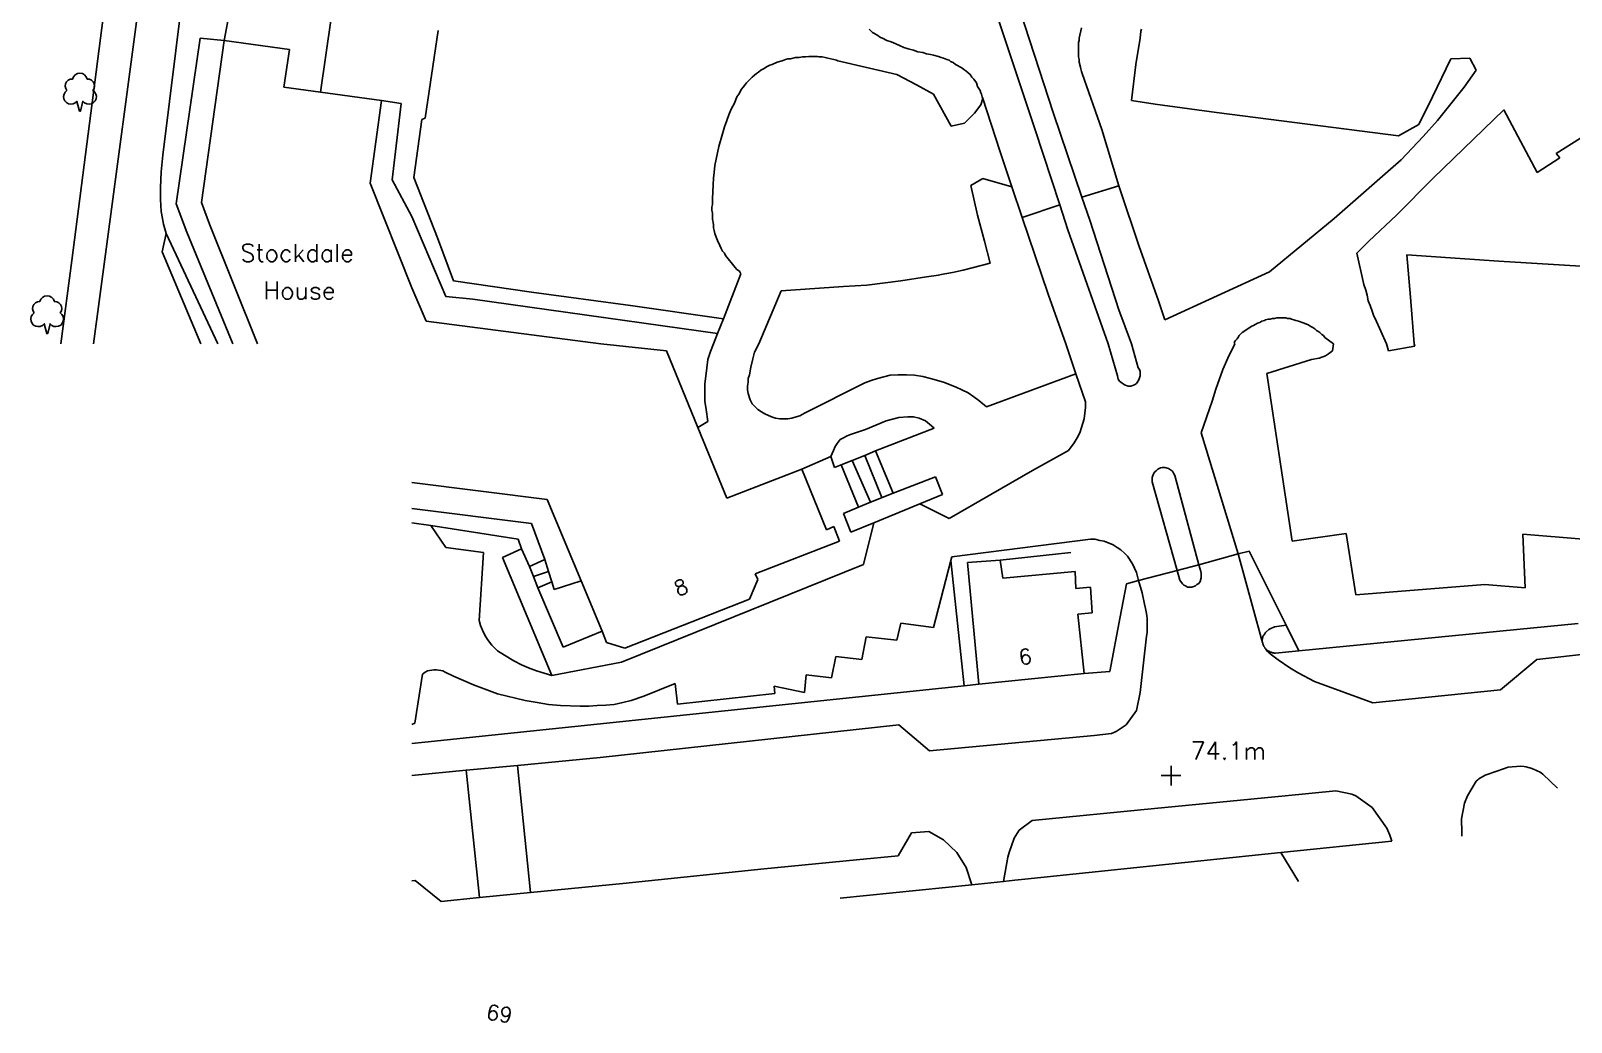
# Model space of a CAD drawing. Extents: x 427500 to 429848, y 434500 to 436505.
# Drawn here: x 428469.8 to 428592, y 435446.2 to 435524.8 of the extents above; entities that cross this region are included whole.
import ezdxf

# ---------------------------------------------------------------- set-up
doc = ezdxf.new("R2010")
doc.units = 0
doc.layers.add('LPTIP_Ex_Base', color=8, linetype='Continuous')
doc.styles.add('MtXpl_Romans', font='romans__.ttf')

msp = doc.modelspace()

# ---------------------------------------------------------------- linework, layer by layer
at = {"layer": 'LPTIP_Ex_Base', "color": 251, "true_color": 0x636466}
for p, q in [((428473.01, 435506.62), (428478.48, 435548.81)), ((428475.7, 435507.1), (428480.7, 435544.65)), ((428481.84, 435527.78), (428480.25, 435514.95)), ((428550.9, 435518.35), (428547.9, 435527.55)), ((428485.55, 435526.43), (428485.1, 435524.05)), ((428493.6, 435525.83), (428492.76, 435519.96)), ((428502.1, 435524.85), (428501.05, 435517.9)), ((428536.3, 435524.95), (428536.55, 435524.7)), ((428536.55, 435524.7), (428536.9, 435524.5)), ((428546.6, 435525.55), (428549.45, 435517.05)), ((428553.15, 435525.05), (428552.95, 435524.25)), ((428557.8, 435524.25), (428557.85, 435524.8)), ((428557.85, 435524.8), (428557.9, 435524.95)), ((428483.2, 435524.25), (428481.3, 435511.1)), ((428485.1, 435524.05), (428483.2, 435524.25)), ((428483.3, 435511.2), (428485.1, 435524.05)), ((428485.1, 435524.05), (428490.3, 435523.35)), ((428536.9, 435524.5), (428537.2, 435524.3)), ((428537.2, 435524.3), (428537.35, 435524.25)), ((428537.35, 435524.25), (428537.7, 435524.05)), ((428537.7, 435524.05), (428538.05, 435523.95)), ((428538.05, 435523.95), (428538.4, 435523.8)), ((428538.4, 435523.8), (428538.7, 435523.65)), ((428538.7, 435523.65), (428539.05, 435523.5)), ((428539.05, 435523.5), (428539.4, 435523.4)), ((428552.95, 435524.05), (428552.9, 435523.9)), ((428552.9, 435523.9), (428552.9, 435522.75)), ((428552.95, 435524.25), (428552.95, 435524.05)), ((428557.45, 435522.15), (428557.8, 435524.25)), ((428490.3, 435523.35), (428489.85, 435520.35)), ((428528.6, 435522.15), (428529, 435522.35)), ((428529, 435522.35), (428529.4, 435522.45)), ((428529.4, 435522.45), (428529.65, 435522.55)), ((428529.65, 435522.55), (428529.85, 435522.6)), ((428529.85, 435522.6), (428530.05, 435522.6)), ((428530.05, 435522.6), (428530.45, 435522.7)), ((428530.45, 435522.7), (428530.75, 435522.7)), ((428530.75, 435522.7), (428531, 435522.75)), ((428531, 435522.75), (428531.25, 435522.75)), ((428531.25, 435522.75), (428531.5, 435522.8)), ((428531.5, 435522.8), (428532.2, 435522.8)), ((428532.2, 435522.8), (428532.3, 435522.75)), ((428532.3, 435522.75), (428532.55, 435522.75)), ((428532.55, 435522.75), (428532.8, 435522.7)), ((428532.8, 435522.7), (428533, 435522.65)), ((428533, 435522.65), (428533.5, 435522.55)), ((428533.5, 435522.55), (428533.7, 435522.5)), ((428533.7, 435522.5), (428533.8, 435522.45)), ((428533.8, 435522.45), (428538.5, 435521.35)), ((428539.4, 435523.4), (428539.8, 435523.3)), ((428539.8, 435523.3), (428540.15, 435523.15)), ((428540.15, 435523.15), (428540.55, 435523.1)), ((428540.55, 435523.1), (428540.85, 435523)), ((428540.85, 435523), (428541.15, 435522.95)), ((428541.15, 435522.95), (428541.4, 435522.9)), ((428541.4, 435522.9), (428541.8, 435522.8)), ((428541.8, 435522.8), (428542, 435522.7)), ((428542, 435522.7), (428542.2, 435522.65)), ((428542.2, 435522.65), (428542.45, 435522.55)), ((428542.45, 435522.55), (428542.65, 435522.5)), ((428542.65, 435522.5), (428542.75, 435522.4)), ((428542.75, 435522.4), (428542.95, 435522.3)), ((428542.95, 435522.3), (428543.15, 435522.15)), ((428552.9, 435522.75), (428552.95, 435522.55)), ((428552.95, 435522.55), (428552.95, 435522.35)), ((428552.95, 435522.35), (428553.05, 435521.95)), ((428582.45, 435522.6), (428581, 435519.6)), ((428583.95, 435522.65), (428582.45, 435522.6)), ((428584.45, 435521.7), (428583.95, 435522.65)), ((428526.55, 435520.7), (428527, 435521.15)), ((428527, 435521.15), (428527.2, 435521.3)), ((428527.2, 435521.3), (428527.35, 435521.45)), ((428527.35, 435521.45), (428527.5, 435521.55)), ((428527.5, 435521.55), (428527.7, 435521.7)), ((428527.7, 435521.7), (428527.9, 435521.8)), ((428527.9, 435521.8), (428528.2, 435522)), ((428528.2, 435522), (428528.4, 435522.1)), ((428528.4, 435522.1), (428528.6, 435522.15)), ((428538.5, 435521.35), (428540.05, 435520.55)), ((428543.15, 435522.15), (428543.65, 435521.9)), ((428543.65, 435521.9), (428543.8, 435521.75)), ((428543.8, 435521.75), (428543.95, 435521.65)), ((428543.95, 435521.65), (428544.15, 435521.5)), ((428544.15, 435521.5), (428544.3, 435521.35)), ((428544.3, 435521.35), (428544.45, 435521.15)), ((428544.45, 435521.15), (428544.6, 435521)), ((428544.6, 435521), (428544.8, 435520.7)), ((428553.05, 435521.95), (428553.1, 435521.8)), ((428553.1, 435521.8), (428553.15, 435521.6)), ((428553.15, 435521.6), (428553.2, 435521.45)), ((428553.2, 435521.45), (428554.75, 435517)), ((428557.1, 435519.3), (428557.45, 435522.15)), ((428583.5, 435520.35), (428584.45, 435521.7)), ((428489.85, 435520.35), (428492.76, 435519.96)), ((428492.76, 435519.96), (428497.6, 435519.3)), ((428525.8, 435519.6), (428525.95, 435519.8)), ((428525.95, 435519.8), (428526.15, 435520.2)), ((428526.15, 435520.2), (428526.3, 435520.35)), ((428526.3, 435520.35), (428526.4, 435520.5)), ((428526.4, 435520.5), (428526.55, 435520.7)), ((428540.05, 435520.55), (428541.4, 435519.8)), ((428541.4, 435519.8), (428542.8, 435517.25)), ((428544.8, 435520.7), (428544.9, 435520.4)), ((428544.9, 435520.4), (428545.1, 435520.1)), ((428545.1, 435520.1), (428545.15, 435519.9)), ((428545.15, 435519.9), (428545.2, 435519.8)), ((428545.2, 435519.8), (428545.25, 435519.6)), ((428581.4, 435517.7), (428583.5, 435520.35)), ((428497.6, 435519.3), (428496.7, 435512.75)), ((428499.15, 435519.05), (428497.6, 435519.3)), ((428498.45, 435513), (428499.15, 435519.05)), ((428525.15, 435518.15), (428525.35, 435518.6)), ((428525.35, 435518.6), (428525.6, 435519.1)), ((428525.6, 435519.1), (428525.8, 435519.6)), ((428544.65, 435518.3), (428545.15, 435518.95)), ((428545.15, 435518.95), (428545.3, 435519.45)), ((428545.25, 435519.6), (428545.3, 435519.45)), ((428545.3, 435519.45), (428546.65, 435515.3)), ((428559, 435519), (428557.1, 435519.3)), ((428563.85, 435518.35), (428559, 435519)), ((428581, 435519.6), (428579.9, 435517.4)), ((428586.65, 435518.55), (428581.05, 435513.15)), ((428589.3, 435513.6), (428586.65, 435518.55)), ((428500.8, 435517.8), (428500.15, 435513.2)), ((428501.05, 435517.9), (428500.8, 435517.8)), ((428524.8, 435517.2), (428525, 435517.7)), ((428525, 435517.7), (428525.15, 435518.15)), ((428542.8, 435517.25), (428543.85, 435517.5)), ((428543.85, 435517.5), (428544.65, 435518.3)), ((428553.18, 435511.62), (428550.9, 435518.35)), ((428578.3, 435516.5), (428563.85, 435518.35)), ((428579.9, 435517.4), (428578.3, 435516.5)), ((428580.25, 435516.45), (428581.4, 435517.7)), ((428524.35, 435515.65), (428524.65, 435516.65)), ((428524.65, 435516.65), (428524.8, 435517.2)), ((428549.45, 435517.05), (428551.41, 435511.01)), ((428554.75, 435517), (428556.1, 435512.53)), ((428578.5, 435514.6), (428580.25, 435516.45)), ((428592.75, 435516.3), (428590.8, 435515.1)), ((428480.25, 435514.95), (428480.1, 435513.65)), ((428524.05, 435514.15), (428524.35, 435515.65)), ((428546.65, 435515.3), (428547.62, 435512.44)), ((428590.8, 435515.1), (428591.1, 435514.75)), ((428480.1, 435513.65), (428480.05, 435512.4)), ((428524, 435513.6), (428524.05, 435514.15)), ((428573.2, 435509.95), (428578.5, 435514.6)), ((428591.1, 435514.75), (428589.3, 435513.6)), ((428496.7, 435512.75), (428500, 435504.45)), ((428500, 435510.1), (428498.45, 435513)), ((428500.15, 435513.2), (428502.05, 435508.4)), ((428523.85, 435511.5), (428523.9, 435512.6)), ((428523.9, 435512.6), (428523.95, 435513.15)), ((428523.95, 435513.15), (428524, 435513.6)), ((428544.35, 435512.55), (428545.3, 435513.1)), ((428544.9, 435510.2), (428544.35, 435512.55)), ((428545.3, 435513.1), (428547.62, 435512.44)), ((428547.62, 435512.44), (428548.44, 435510.01)), ((428556.1, 435512.53), (428553.18, 435511.62)), ((428556.1, 435512.53), (428556.2, 435512.2)), ((428581.05, 435513.15), (428578.15, 435510.2)), ((428480.05, 435512.4), (428480.05, 435511.45)), ((428480.05, 435511.45), (428480.1, 435510.5)), ((428483.95, 435509.5), (428483.3, 435511.2)), ((428523.85, 435511.05), (428523.85, 435511.5)), ((428553.8, 435509.8), (428553.18, 435511.62)), ((428556.2, 435512.2), (428557.7, 435507.8)), ((428480.1, 435510.5), (428480.15, 435510.35)), ((428480.15, 435510.35), (428480.3, 435509.5)), ((428481.3, 435511.1), (428482.15, 435508.85)), ((428502.7, 435503.75), (428500, 435510.1)), ((428523.8, 435510.85), (428523.85, 435511.05)), ((428523.8, 435510.6), (428523.8, 435510.85)), ((428523.85, 435510.35), (428523.8, 435510.6)), ((428523.85, 435509.85), (428523.85, 435510.35)), ((428545.45, 435508.15), (428544.9, 435510.2)), ((428551.41, 435511.01), (428548.44, 435510.01)), ((428548.44, 435510.01), (428550.5, 435503.95)), ((428551.41, 435511.01), (428552.05, 435509.05)), ((428578.15, 435510.2), (428575.95, 435508.15)), ((428480.5, 435508.75), (428480.2, 435507.3)), ((428480.3, 435509.5), (428480.5, 435508.75)), ((428480.5, 435508.75), (428484.6, 435500)), ((428482.15, 435508.85), (428485.8, 435500)), ((428487.75, 435500), (428483.95, 435509.5)), ((428523.9, 435509.65), (428523.85, 435509.85)), ((428523.95, 435509.4), (428523.9, 435509.65)), ((428523.95, 435509.2), (428523.95, 435509.4)), ((428524, 435509), (428523.95, 435509.2)), ((428524.05, 435508.75), (428524, 435509)), ((428524.15, 435508.45), (428524.05, 435508.75)), ((428552.05, 435509.05), (428555.25, 435500)), ((428556.1, 435502.7), (428553.8, 435509.8)), ((428568.05, 435505.7), (428573.2, 435509.95)), ((428502.05, 435508.4), (428503.3, 435505)), ((428524.25, 435508.2), (428524.15, 435508.45)), ((428524.45, 435507.8), (428524.25, 435508.2)), ((428524.55, 435507.55), (428524.45, 435507.8)), ((428524.65, 435507.35), (428524.55, 435507.55)), ((428545.9, 435506.4), (428545.45, 435508.15)), ((428557.7, 435507.8), (428559.25, 435503.4)), ((428575.95, 435508.15), (428575, 435507.2)), ((428472.15, 435500), (428473.01, 435506.62)), ((428474.75, 435500), (428475.7, 435507.1)), ((428480.2, 435507.3), (428483.25, 435500)), ((428524.8, 435507.2), (428524.65, 435507.35)), ((428524.9, 435507), (428524.8, 435507.2)), ((428525.2, 435506.6), (428524.9, 435507)), ((428525.35, 435506.45), (428525.2, 435506.6)), ((428525.65, 435506.05), (428525.35, 435506.45)), ((428543.75, 435505.85), (428545.9, 435506.4)), ((428575, 435507.2), (428575.55, 435504.7)), ((428579.25, 435503.7), (428578.95, 435507.05)), ((428578.95, 435507.05), (428586.25, 435506.55)), ((428586.25, 435506.55), (428593.65, 435506.1)), ((428524.72, 435501.97), (428526.1, 435505.55)), ((428525.8, 435505.9), (428525.65, 435506.05)), ((428526, 435505.75), (428525.8, 435505.9)), ((428526.1, 435505.55), (428526, 435505.75)), ((428538.8, 435505), (428540.85, 435505.3)), ((428540.85, 435505.3), (428541.8, 435505.45)), ((428541.8, 435505.45), (428542, 435505.5)), ((428542, 435505.5), (428542.9, 435505.65)), ((428542.9, 435505.65), (428543.75, 435505.85)), ((428559.76, 435501.9), (428568.05, 435505.7)), ((428500, 435504.45), (428501.15, 435501.8)), ((428503.3, 435505), (428509.5, 435504.1)), ((428509.5, 435504.1), (428517.35, 435503.05)), ((428527.55, 435500), (428529.3, 435504.2)), ((428529.3, 435504.2), (428534.25, 435504.55)), ((428534.25, 435504.55), (428536.1, 435504.65)), ((428536.1, 435504.65), (428538.8, 435505)), ((428550.5, 435503.95), (428551.9, 435500)), ((428575.55, 435504.7), (428575.7, 435504.25)), ((428575.7, 435504.25), (428575.8, 435503.85)), ((428504.85, 435503.55), (428502.7, 435503.75)), ((428524.27, 435500.82), (428504.85, 435503.55)), ((428517.35, 435503.05), (428524.72, 435501.97)), ((428557.1, 435500), (428556.1, 435502.7)), ((428559.25, 435503.4), (428559.76, 435501.9)), ((428575.8, 435503.85), (428575.9, 435503.4)), ((428575.9, 435503.4), (428576.05, 435503.05)), ((428576.05, 435503.05), (428576.2, 435502.6)), ((428579.55, 435500), (428579.25, 435503.7)), ((428501.15, 435501.8), (428515, 435500)), ((428524.27, 435500.82), (428524.72, 435501.97)), ((428566.8, 435501.45), (428566.65, 435501.4)), ((428567.1, 435501.65), (428566.8, 435501.45)), ((428567.3, 435501.7), (428567.1, 435501.65)), ((428567.45, 435501.8), (428567.3, 435501.7)), ((428567.65, 435501.85), (428567.45, 435501.8)), ((428567.75, 435501.9), (428567.65, 435501.85)), ((428567.95, 435501.95), (428567.75, 435501.9)), ((428568.1, 435501.95), (428567.95, 435501.95)), ((428568.3, 435502), (428568.1, 435501.95)), ((428568.45, 435502), (428568.3, 435502)), ((428568.65, 435502.05), (428568.45, 435502)), ((428569.35, 435502.05), (428568.65, 435502.05)), ((428569.5, 435502), (428569.35, 435502.05)), ((428569.7, 435502), (428569.5, 435502)), ((428569.8, 435501.95), (428569.7, 435502)), ((428570, 435501.9), (428569.8, 435501.95)), ((428570.15, 435501.85), (428570, 435501.9)), ((428570.35, 435501.8), (428570.15, 435501.85)), ((428570.8, 435501.65), (428570.35, 435501.8)), ((428571, 435501.55), (428570.8, 435501.65)), ((428571.15, 435501.5), (428571, 435501.55)), ((428571.3, 435501.4), (428571.15, 435501.5)), ((428576.2, 435502.6), (428576.35, 435502.2)), ((428576.35, 435502.2), (428576.45, 435502)), ((428576.45, 435502), (428577.35, 435500)), ((428523.95, 435500), (428524.27, 435500.82)), ((428565.35, 435500.25), (428565.25, 435500.1)), ((428565.5, 435500.4), (428565.35, 435500.25)), ((428565.6, 435500.55), (428565.5, 435500.4)), ((428565.65, 435500.65), (428565.6, 435500.55)), ((428565.9, 435500.9), (428565.65, 435500.65)), ((428566.65, 435501.4), (428565.9, 435500.9)), ((428571.5, 435501.3), (428571.3, 435501.4)), ((428571.65, 435501.2), (428571.5, 435501.3)), ((428571.8, 435501.05), (428571.65, 435501.2)), ((428571.9, 435501), (428571.8, 435501.05)), ((428572.05, 435500.9), (428571.9, 435501)), ((428572.2, 435500.75), (428572.05, 435500.9)), ((428572.35, 435500.65), (428572.2, 435500.75)), ((428572.45, 435500.5), (428572.35, 435500.65)), ((428573.15, 435500), (428572.45, 435500.5)), ((428515, 435500), (428520.2, 435499.45)), ((428520.2, 435499.45), (428522.7, 435493.35)), ((428523.5, 435498.75), (428523.7, 435499.4)), ((428523.7, 435499.4), (428523.95, 435500)), ((428527.05, 435498.8), (428527.2, 435499.35)), ((428527.2, 435499.35), (428527.55, 435500)), ((428551.9, 435500), (428552.7, 435497.62)), ((428555.25, 435500), (428556, 435497.45)), ((428557.65, 435498.1), (428557.1, 435500)), ((428565.3, 435500), (428564.75, 435498.85)), ((428565.25, 435500.1), (428565.3, 435500)), ((428572, 435498.85), (428572.5, 435499.05)), ((428572.5, 435499.05), (428572.75, 435499.2)), ((428572.75, 435499.2), (428573.05, 435499.45)), ((428573.05, 435499.45), (428573.15, 435500)), ((428577.35, 435500), (428577.5, 435499.45)), ((428577.5, 435499.45), (428579.6, 435499.8)), ((428579.6, 435499.8), (428579.55, 435500)), ((428523.25, 435496.8), (428523.4, 435498.1)), ((428523.4, 435498.1), (428523.5, 435498.75)), ((428526.8, 435497.55), (428526.9, 435498.15)), ((428526.9, 435498.15), (428527.05, 435498.8)), ((428557.75, 435497.95), (428557.65, 435498.1)), ((428557.8, 435497.8), (428557.75, 435497.95)), ((428557.8, 435497.45), (428557.8, 435497.8)), ((428564.35, 435497.95), (428563.8, 435496.4)), ((428564.75, 435498.85), (428564.35, 435497.95)), ((428567.85, 435497.65), (428571.4, 435498.75)), ((428571.4, 435498.75), (428572, 435498.85)), ((428523.25, 435495.45), (428523.25, 435496.8)), ((428526.65, 435496.65), (428526.7, 435496.95)), ((428526.65, 435496.35), (428526.65, 435496.65)), ((428526.7, 435497.25), (428526.8, 435497.55)), ((428526.7, 435496.95), (428526.7, 435497.25)), ((428535.95, 435496.9), (428531.15, 435494.5)), ((428536.45, 435497.1), (428535.95, 435496.9)), ((428536.95, 435497.25), (428536.45, 435497.1)), ((428537.95, 435497.5), (428536.95, 435497.25)), ((428538.6, 435497.55), (428537.95, 435497.5)), ((428539.25, 435497.55), (428538.6, 435497.55)), ((428539.9, 435497.5), (428539.25, 435497.55)), ((428540.55, 435497.4), (428539.9, 435497.5)), ((428541.15, 435497.25), (428540.55, 435497.4)), ((428542.2, 435496.95), (428541.15, 435497.25)), ((428543.2, 435496.55), (428542.2, 435496.95)), ((428543.65, 435496.35), (428543.2, 435496.55)), ((428552.7, 435497.62), (428545.6, 435495)), ((428552.7, 435497.62), (428553.45, 435495.4)), ((428556, 435497.45), (428556.05, 435497.2)), ((428556.05, 435497.2), (428556.15, 435497.05)), ((428556.15, 435497.05), (428556.25, 435496.95)), ((428556.25, 435496.95), (428556.55, 435496.75)), ((428556.55, 435496.75), (428556.85, 435496.65)), ((428556.85, 435496.65), (428557.05, 435496.65)), ((428557.05, 435496.65), (428557.35, 435496.75)), ((428557.35, 435496.75), (428557.5, 435496.85)), ((428557.5, 435496.85), (428557.7, 435497.15)), ((428557.7, 435497.15), (428557.8, 435497.45)), ((428569.85, 435484.35), (428567.85, 435497.65)), ((428523.35, 435494.8), (428523.25, 435495.45)), ((428526.7, 435496.05), (428526.65, 435496.35)), ((428526.85, 435495.55), (428526.7, 435496.05)), ((428527, 435495.25), (428526.85, 435495.55)), ((428544.15, 435496.1), (428543.65, 435496.35)), ((428544.6, 435495.8), (428544.15, 435496.1)), ((428545, 435495.5), (428544.6, 435495.8)), ((428545.6, 435495), (428545, 435495.5)), ((428553.45, 435495.4), (428553.45, 435494.95)), ((428563.5, 435495.45), (428562.65, 435492.95)), ((428563.8, 435496.4), (428563.5, 435495.45)), ((428523.5, 435493.85), (428523.35, 435494.8)), ((428527.45, 435494.8), (428527, 435495.25)), ((428527.75, 435494.6), (428527.45, 435494.8)), ((428528, 435494.45), (428527.75, 435494.6)), ((428528.55, 435494.2), (428528, 435494.45)), ((428528.85, 435494.1), (428528.55, 435494.2)), ((428529.2, 435494.05), (428528.85, 435494.1)), ((428530.15, 435494.1), (428529.85, 435494.05)), ((428530.5, 435494.2), (428530.15, 435494.1)), ((428530.8, 435494.3), (428530.5, 435494.2)), ((428531.15, 435494.5), (428530.8, 435494.3)), ((428538.65, 435494.15), (428537.65, 435493.9)), ((428539.35, 435494.2), (428538.65, 435494.15)), ((428539.8, 435494.2), (428539.35, 435494.2)), ((428540.25, 435494.1), (428539.8, 435494.2)), ((428540.75, 435493.9), (428540.25, 435494.1)), ((428553.45, 435494.95), (428553.35, 435494.05)), ((428522.7, 435493.35), (428523.5, 435493.85)), ((428522.7, 435493.35), (428525, 435487.75)), ((428529.85, 435494.05), (428529.2, 435494.05)), ((428536, 435493.2), (428534.8, 435492.8)), ((428537.65, 435493.9), (428536, 435493.2)), ((428536.8, 435491.5), (428541.45, 435493.3)), ((428541.25, 435493.5), (428540.75, 435493.9)), ((428541.45, 435493.3), (428541.25, 435493.5)), ((428553, 435492.95), (428552.8, 435492.55)), ((428553.15, 435493.35), (428553, 435492.95)), ((428553.35, 435494.05), (428553.15, 435493.35)), ((428562.65, 435492.95), (428565.57, 435483.33)), ((428533.6, 435491.85), (428533.45, 435491.55)), ((428533.75, 435492.1), (428533.6, 435491.85)), ((428534, 435492.4), (428533.75, 435492.1)), ((428534.25, 435492.55), (428534, 435492.4)), ((428534.55, 435492.7), (428534.25, 435492.55)), ((428534.8, 435492.8), (428534.55, 435492.7)), ((428552.55, 435492.15), (428552.1, 435491.55)), ((428552.8, 435492.55), (428552.55, 435492.15)), ((428530.95, 435490.05), (428533.25, 435491.05)), ((428533.45, 435491.55), (428533.25, 435491.05)), ((428533.25, 435491.05), (428533.55, 435490.2)), ((428533.55, 435490.2), (428534.08, 435490.41)), ((428534.08, 435490.41), (428534.95, 435490.75)), ((428534.08, 435490.41), (428535.45, 435487.05)), ((428534.95, 435490.75), (428535.95, 435491.15)), ((428534.95, 435490.75), (428536.4, 435487.45)), ((428535.95, 435491.15), (428536.8, 435491.5)), ((428535.95, 435491.15), (428537.3, 435487.8)), ((428536.8, 435491.5), (428538.2, 435488.15)), ((428552.1, 435491.55), (428549.25, 435489.95)), ((428525, 435487.75), (428530.95, 435490.05)), ((428530.95, 435490.05), (428532.9, 435485.25)), ((428538.2, 435488.15), (428541.55, 435489.45)), ((428541.55, 435489.45), (428542.1, 435488.05)), ((428549.25, 435489.95), (428542.65, 435486.15)), ((428558.75, 435489.4), (428558.85, 435489.7)), ((428558.75, 435489.05), (428558.75, 435489.4)), ((428558.85, 435489.7), (428558.95, 435489.85)), ((428558.95, 435489.85), (428559.1, 435489.95)), ((428559.1, 435489.95), (428559.2, 435490.05)), ((428559.2, 435490.05), (428559.4, 435490.15)), ((428559.4, 435490.15), (428559.55, 435490.2)), ((428559.55, 435490.2), (428559.75, 435490.2)), ((428559.75, 435490.2), (428560.05, 435490.1)), ((428560.05, 435490.1), (428560.35, 435489.9)), ((428560.35, 435489.9), (428560.45, 435489.75)), ((428560.45, 435489.75), (428560.55, 435489.55)), ((428560.55, 435489.55), (428562.46, 435482.48)), ((428510.75, 435487.65), (428500, 435489)), ((428536.4, 435487.45), (428538.2, 435488.15)), ((428542.1, 435488.05), (428540.3, 435487.3)), ((428560.73, 435482.03), (428558.75, 435489.05)), ((428500, 435486.95), (428509.5, 435485.75)), ((428513.45, 435481.2), (428510.75, 435487.65)), ((428534.25, 435486.55), (428535.45, 435487.05)), ((428535.45, 435487.05), (428536.4, 435487.45)), ((428540.3, 435487.3), (428536.65, 435485.8)), ((428542.65, 435486.15), (428540.3, 435487.3)), ((428501.5, 435485.6), (428500, 435485.8)), ((428508.45, 435484.5), (428501.5, 435485.6)), ((428501.5, 435485.6), (428502.7, 435483.85)), ((428509.5, 435485.75), (428510.55, 435482.9)), ((428534.85, 435485.05), (428534.25, 435486.55)), ((428536.65, 435485.8), (428534.85, 435485.05)), ((428536.65, 435485.8), (428535.85, 435482.5)), ((428508.7, 435483.75), (428508.45, 435484.5)), ((428533.95, 435484.35), (428527.25, 435481.75)), ((428532.9, 435485.25), (428533.5, 435485.5)), ((428533.5, 435485.5), (428533.95, 435484.35)), ((428553.85, 435484.5), (428542.85, 435483.1)), ((428554.2, 435484.5), (428553.85, 435484.5)), ((428554.6, 435484.4), (428554.2, 435484.5)), ((428554.95, 435484.35), (428554.6, 435484.4)), ((428555.65, 435484.05), (428554.95, 435484.35)), ((428574.15, 435484.95), (428569.85, 435484.35)), ((428574.9, 435480.1), (428574.15, 435484.95)), ((428592.95, 435484.5), (428588.15, 435484.9)), ((428588.15, 435484.9), (428588.35, 435480.65)), ((428502.7, 435483.85), (428505.7, 435483.45)), ((428505.7, 435483.45), (428505.35, 435478.05)), ((428507.2, 435483.05), (428508.7, 435483.75)), ((428508.7, 435483.75), (428509.35, 435482.35)), ((428542.85, 435483.1), (428542.78, 435482.81)), ((428546.7, 435482.85), (428552.3, 435483.45)), ((428555.96, 435483.84), (428555.65, 435484.05)), ((428556.25, 435483.65), (428555.96, 435483.84)), ((428556.55, 435483.4), (428556.25, 435483.65)), ((428556.8, 435483.15), (428556.55, 435483.4)), ((428557.2, 435482.55), (428556.8, 435483.15)), ((428565.57, 435483.33), (428562.46, 435482.48)), ((428566.45, 435483.55), (428565.57, 435483.33)), ((428565.57, 435483.33), (428567.39, 435476.67)), ((428569.39, 435477.68), (428566.45, 435483.55)), ((428511.1, 435473.7), (428507.2, 435483.05)), ((428510.55, 435482.9), (428509.35, 435482.35)), ((428509.35, 435482.35), (428509.65, 435481.55)), ((428509.65, 435481.55), (428510.85, 435481.95)), ((428510.55, 435482.9), (428510.85, 435481.95)), ((428510.85, 435481.95), (428511.11, 435481.11)), ((428535.85, 435482.5), (428516.65, 435474.75)), ((428542.78, 435482.8), (428541.4, 435477.5)), ((428542.78, 435482.81), (428542.78, 435482.8)), ((428542.78, 435482.8), (428543.82, 435472.88)), ((428546.7, 435482.85), (428544.1, 435482.65)), ((428544.1, 435482.65), (428545, 435473)), ((428546.9, 435481.4), (428546.7, 435482.85)), ((428552.65, 435481.95), (428546.9, 435481.4)), ((428552.7, 435480.6), (428552.65, 435481.95)), ((428557.5, 435481.85), (428557.2, 435482.55)), ((428557.67, 435481.22), (428557.5, 435481.85)), ((428560.73, 435482.03), (428557.67, 435481.22)), ((428562.46, 435482.48), (428560.73, 435482.03)), ((428560.95, 435481.25), (428560.73, 435482.03)), ((428562.46, 435482.48), (428562.6, 435481.95)), ((428562.6, 435481.95), (428562.65, 435481.8)), ((428509.65, 435481.55), (428510, 435480.65)), ((428511.11, 435481.11), (428510, 435480.65)), ((428510, 435480.65), (428512, 435475.95)), ((428511.11, 435481.11), (428511.3, 435480.5)), ((428511.3, 435480.5), (428513.45, 435481.2)), ((428515.1, 435477.2), (428513.45, 435481.2)), ((428527.45, 435481.3), (428526.8, 435479.75)), ((428527.25, 435481.75), (428527.45, 435481.3)), ((428553.85, 435480.7), (428552.7, 435480.6)), ((428554, 435478.65), (428553.85, 435480.7)), ((428556.7, 435480.95), (428556.21, 435478.34)), ((428557.67, 435481.22), (428556.7, 435480.95)), ((428557.95, 435480.25), (428557.67, 435481.22)), ((428561.15, 435480.95), (428560.95, 435481.25)), ((428561.25, 435480.85), (428561.15, 435480.95)), ((428561.4, 435480.8), (428561.25, 435480.85)), ((428561.55, 435480.7), (428561.4, 435480.8)), ((428561.9, 435480.7), (428561.55, 435480.7)), ((428562.2, 435480.8), (428561.9, 435480.7)), ((428562.3, 435480.9), (428562.2, 435480.8)), ((428562.45, 435481), (428562.3, 435480.9)), ((428562.55, 435481.15), (428562.45, 435481)), ((428562.65, 435481.45), (428562.55, 435481.15)), ((428562.65, 435481.8), (428562.65, 435481.45)), ((428585.15, 435480.9), (428574.9, 435480.1)), ((428588.35, 435480.65), (428585.15, 435480.9)), ((428526.8, 435479.75), (428516.9, 435475.85)), ((428558.15, 435479.35), (428557.95, 435480.25)), ((428552.85, 435478.55), (428554, 435478.65)), ((428553.35, 435473.85), (428552.85, 435478.55)), ((428556.21, 435478.34), (428555.4, 435474)), ((428558.23, 435479.01), (428558.15, 435479.35)), ((428558.28, 435478.74), (428558.23, 435479.01)), ((428558.32, 435478.46), (428558.28, 435478.74)), ((428558.34, 435478.19), (428558.32, 435478.46)), ((428558.36, 435477.92), (428558.34, 435478.19)), ((428505.35, 435478.05), (428505.45, 435477.65)), ((428505.45, 435477.65), (428505.6, 435477.3)), ((428505.6, 435477.3), (428505.8, 435476.9)), ((428512, 435475.95), (428515.1, 435477.2)), ((428515.45, 435476.3), (428515.1, 435477.2)), ((428538.8, 435477.85), (428538.5, 435476.5)), ((428541.4, 435477.5), (428538.8, 435477.85)), ((428558.31, 435476.82), (428558.34, 435477.09)), ((428558.34, 435477.09), (428558.35, 435477.37)), ((428558.35, 435477.37), (428558.36, 435477.64)), ((428558.36, 435477.64), (428558.36, 435477.92)), ((428567.6, 435476.9), (428567.7, 435477)), ((428567.7, 435477), (428567.75, 435477.1)), ((428567.75, 435477.1), (428568, 435477.35)), ((428568, 435477.35), (428568.1, 435477.4)), ((428568.1, 435477.4), (428568.45, 435477.55)), ((428568.45, 435477.55), (428569.39, 435477.68)), ((428570.4, 435475.65), (428569.39, 435477.68)), ((428592.55, 435477.81), (428570.4, 435475.65)), ((428505.8, 435476.9), (428506, 435476.55)), ((428506, 435476.55), (428506.35, 435476.1)), ((428506.35, 435476.1), (428506.8, 435475.65)), ((428516.9, 435475.85), (428515.45, 435476.3)), ((428536.05, 435476.75), (428535.7, 435474.95)), ((428538.5, 435476.5), (428536.05, 435476.75)), ((428557.8, 435472.35), (428558.31, 435476.82)), ((428567.39, 435476.67), (428567.5, 435476.32)), ((428567.49, 435476.54), (428567.5, 435476.58)), ((428567.49, 435476.5), (428567.49, 435476.54)), ((428567.49, 435476.44), (428567.49, 435476.5)), ((428567.49, 435476.4), (428567.49, 435476.44)), ((428567.5, 435476.36), (428567.49, 435476.4)), ((428567.5, 435476.63), (428567.51, 435476.67)), ((428567.5, 435476.58), (428567.5, 435476.63)), ((428567.5, 435476.32), (428567.5, 435476.36)), ((428567.5, 435476.32), (428567.52, 435476.27)), ((428567.51, 435476.67), (428567.52, 435476.71)), ((428567.52, 435476.71), (428567.53, 435476.75)), ((428567.52, 435476.27), (428567.53, 435476.23)), ((428567.53, 435476.75), (428567.54, 435476.79)), ((428567.53, 435476.23), (428567.54, 435476.19)), ((428567.54, 435476.79), (428567.56, 435476.83)), ((428567.54, 435476.19), (428567.55, 435476.15)), ((428567.55, 435476.15), (428567.57, 435476.11)), ((428567.56, 435476.83), (428567.6, 435476.9)), ((428567.57, 435476.11), (428567.58, 435476.07)), ((428567.58, 435476.07), (428567.6, 435476.03)), ((428567.6, 435476.03), (428567.62, 435476)), ((428567.62, 435476), (428567.64, 435475.96)), ((428567.64, 435475.96), (428567.66, 435475.93)), ((428567.66, 435475.93), (428567.68, 435475.9)), ((428567.68, 435475.9), (428567.7, 435475.87)), ((428567.7, 435475.87), (428567.72, 435475.84)), ((428567.72, 435475.84), (428567.74, 435475.82)), ((428567.74, 435475.82), (428567.76, 435475.79)), ((428567.79, 435475.77), (428567.76, 435475.79)), ((428567.76, 435475.79), (428567.83, 435475.7)), ((428567.81, 435475.75), (428567.79, 435475.77)), ((428567.84, 435475.73), (428567.81, 435475.75)), ((428506.8, 435475.65), (428507.35, 435475.3)), ((428507.35, 435475.3), (428508.1, 435474.85)), ((428508.1, 435474.85), (428508.7, 435474.55)), ((428508.7, 435474.55), (428509.25, 435474.3)), ((428516.65, 435474.75), (428511.1, 435473.7)), ((428533.65, 435475.2), (428533.3, 435473.5)), ((428535.7, 435474.95), (428533.65, 435475.2)), ((428567.83, 435475.7), (428567.88, 435475.63)), ((428567.86, 435475.71), (428567.84, 435475.73)), ((428567.93, 435475.66), (428567.86, 435475.71)), ((428567.88, 435475.63), (428567.93, 435475.58)), ((428567.97, 435475.63), (428567.93, 435475.66)), ((428567.93, 435475.58), (428567.99, 435475.52)), ((428568.01, 435475.61), (428567.97, 435475.63)), ((428567.99, 435475.52), (428568.05, 435475.46)), ((428568.05, 435475.59), (428568.01, 435475.61)), ((428568.09, 435475.57), (428568.05, 435475.59)), ((428568.05, 435475.46), (428568.11, 435475.41)), ((428568.13, 435475.55), (428568.09, 435475.57)), ((428568.11, 435475.41), (428568.74, 435474.94)), ((428568.19, 435475.53), (428568.13, 435475.55)), ((428568.24, 435475.51), (428568.19, 435475.53)), ((428568.28, 435475.5), (428568.24, 435475.51)), ((428568.33, 435475.49), (428568.28, 435475.5)), ((428568.38, 435475.48), (428568.33, 435475.49)), ((428568.43, 435475.47), (428568.38, 435475.48)), ((428568.48, 435475.46), (428568.43, 435475.47)), ((428568.53, 435475.46), (428568.48, 435475.46)), ((428570.4, 435475.65), (428568.53, 435475.46)), ((428568.74, 435474.94), (428569.67, 435474.31)), ((428586.39, 435472.56), (428589.28, 435474.97)), ((428589.28, 435474.97), (428593.76, 435475.45)), ((428500.85, 435473.8), (428500.25, 435469.9)), ((428501.05, 435473.95), (428500.85, 435473.8)), ((428501.25, 435474.05), (428501.05, 435473.95)), ((428501.75, 435474.15), (428501.25, 435474.05)), ((428501.95, 435474.15), (428501.75, 435474.15)), ((428502.45, 435474.05), (428501.95, 435474.15)), ((428502.65, 435473.95), (428502.45, 435474.05)), ((428503.3, 435473.65), (428502.65, 435473.95)), ((428504.9, 435472.95), (428503.3, 435473.65)), ((428509.25, 435474.3), (428509.9, 435474.05)), ((428509.9, 435474.05), (428511.1, 435473.7)), ((428531.3, 435473.75), (428531.15, 435472.35)), ((428533.3, 435473.5), (428531.3, 435473.75)), ((428545, 435473), (428553.35, 435473.85)), ((428555.4, 435474), (428553.35, 435473.85)), ((428569.67, 435474.31), (428570.34, 435473.9)), ((428570.34, 435473.9), (428571.62, 435473.22)), ((428501.02, 435468.4), (428543.82, 435472.88)), ((428506.8, 435472.25), (428504.9, 435472.95)), ((428509, 435471.7), (428506.8, 435472.25)), ((428520.91, 435473.06), (428518.4, 435472.05)), ((428521.08, 435471.43), (428520.91, 435473.06)), ((428528.81, 435472.27), (428521.08, 435471.43)), ((428531.15, 435472.35), (428528.75, 435472.85)), ((428528.75, 435472.85), (428528.81, 435472.27)), ((428543.82, 435472.88), (428545, 435473)), ((428557.5, 435470.92), (428557.8, 435472.35)), ((428571.62, 435473.22), (428576.25, 435471.52)), ((428576.25, 435471.52), (428586.39, 435472.56)), ((428509.95, 435471.55), (428509, 435471.7)), ((428510.85, 435471.4), (428509.95, 435471.55)), ((428511.8, 435471.3), (428510.85, 435471.4)), ((428513.35, 435471.25), (428511.8, 435471.3)), ((428514.05, 435471.25), (428513.35, 435471.25)), ((428514.7, 435471.3), (428514.05, 435471.25)), ((428515.4, 435471.35), (428514.7, 435471.3)), ((428516.05, 435471.4), (428515.4, 435471.35)), ((428516.75, 435471.55), (428516.05, 435471.4)), ((428517.4, 435471.7), (428516.75, 435471.55)), ((428518.4, 435472.05), (428517.4, 435471.7)), ((428556.69, 435469.79), (428557.5, 435470.92)), ((428500.25, 435469.9), (428500, 435469.8)), ((428538.64, 435469.78), (428514.95, 435467.2)), ((428538.64, 435469.78), (428541.08, 435467.71)), ((428555.88, 435469.24), (428556.69, 435469.79)), ((428541.08, 435467.71), (428554.14, 435468.92)), ((428554.14, 435468.92), (428555.52, 435469.09)), ((428555.52, 435469.09), (428555.88, 435469.24)), ((428500, 435468.3), (428501.02, 435468.4)), ((428514.95, 435467.2), (428508.39, 435466.56)), ((428504.32, 435466.17), (428500, 435465.75)), ((428508.39, 435466.56), (428504.32, 435466.17)), ((428505.36, 435456.07), (428504.32, 435466.17)), ((428509.43, 435456.47), (428508.39, 435466.56)), ((428585.17, 435465.78), (428586.1, 435466.11)), ((428586.1, 435466.11), (428587.01, 435466.41)), ((428587.01, 435466.41), (428587.98, 435466.51)), ((428587.98, 435466.51), (428588.27, 435466.47)), ((428588.27, 435466.47), (428588.42, 435466.44)), ((428588.42, 435466.44), (428588.58, 435466.4)), ((428588.58, 435466.4), (428588.73, 435466.36)), ((428588.73, 435466.36), (428588.88, 435466.31)), ((428588.88, 435466.31), (428589.06, 435466.24)), ((428589.06, 435466.24), (428589.2, 435466.18)), ((428589.2, 435466.18), (428589.34, 435466.11)), ((428589.34, 435466.11), (428589.48, 435466.04)), ((428589.48, 435466.04), (428589.62, 435465.96)), ((428589.62, 435465.96), (428589.75, 435465.87)), ((428583.76, 435464.16), (428584.47, 435465.3)), ((428584.47, 435465.3), (428584.59, 435465.41)), ((428584.59, 435465.41), (428584.68, 435465.49)), ((428584.68, 435465.49), (428585.17, 435465.78)), ((428589.75, 435465.87), (428590.92, 435464.76)), ((428569.31, 435464.15), (428558.94, 435463.14)), ((428573.33, 435464.54), (428569.31, 435464.15)), ((428574.6, 435464.27), (428573.33, 435464.54)), ((428574.92, 435464.14), (428574.6, 435464.27)), ((428576.2, 435463.23), (428574.92, 435464.14)), ((428583.29, 435462.31), (428583.53, 435463.57)), ((428583.53, 435463.57), (428583.76, 435464.16)), ((428558.94, 435463.14), (428549.23, 435462.2)), ((428577.36, 435461.59), (428576.2, 435463.23)), ((428583.32, 435461.25), (428583.29, 435462.31)), ((428539.66, 435461.22), (428538.59, 435459.38)), ((428541.02, 435461.32), (428539.66, 435461.22)), ((428542.19, 435460.66), (428541.02, 435461.32)), ((428548.2, 435461.42), (428547.8, 435460.78)), ((428549.23, 435462.2), (428548.2, 435461.42)), ((428577.62, 435461.04), (428577.36, 435461.59)), ((428583.33, 435460.94), (428583.32, 435461.25)), ((428543.24, 435459.66), (428542.19, 435460.66)), ((428547.8, 435460.78), (428547.41, 435459.65)), ((428568.95, 435459.65), (428577.77, 435460.56)), ((428577.77, 435460.56), (428577.62, 435461.04)), ((428527.95, 435458.35), (428535.29, 435459.06)), ((428535.29, 435459.06), (428538.59, 435459.38)), ((428544, 435458.45), (428543.24, 435459.66)), ((428547.29, 435459.28), (428546.96, 435457.36)), ((428547.41, 435459.65), (428547.29, 435459.28)), ((428568.95, 435459.65), (428548.65, 435457.55)), ((428570.35, 435457.35), (428568.95, 435459.65)), ((428500, 435457.4), (428500.26, 435457.43)), ((428500.26, 435457.43), (428502.33, 435455.77)), ((428516.75, 435457.2), (428527.95, 435458.35)), ((428544.45, 435457.1), (428544, 435458.45)), ((428547.85, 435457.45), (428546.96, 435457.36)), ((428548.65, 435457.55), (428547.85, 435457.45)), ((428505.36, 435456.07), (428509.43, 435456.47)), ((428509.43, 435456.47), (428516.75, 435457.2)), ((428544.45, 435457.1), (428534, 435456.02)), ((428546.96, 435457.36), (428544.45, 435457.1)), ((428502.33, 435455.77), (428505.36, 435456.07))]:
    msp.add_line(p, q, dxfattribs=at)
for points in [[(428472.63, 435520.1), (428472.49, 435519.97), (428472.4, 435519.81), (428472.37, 435519.62), (428472.39, 435519.44), (428472.47, 435519.27), (428472.59, 435519.13), (428472.76, 435519.04), (428472.94, 435519.01), (428473.12, 435519.03), (428473.29, 435519.11), (428473.43, 435519.23), (428473.43, 435519.23), (428473.63, 435518.46), (428473.71, 435518.46), (428473.89, 435519.24), (428473.89, 435519.24), (428474.03, 435519.11), (428474.2, 435519.03), (428474.39, 435519.01), (428474.57, 435519.04), (428474.74, 435519.13), (428474.86, 435519.27), (428474.94, 435519.44), (428474.97, 435519.63), (428474.93, 435519.81), (428474.84, 435519.97), (428474.7, 435520.1), (428474.79, 435520.26), (428474.82, 435520.44), (428474.79, 435520.61), (428474.71, 435520.78), (428474.58, 435520.9), (428474.42, 435520.98), (428474.24, 435521), (428474.24, 435521), (428474.16, 435521.18), (428474.03, 435521.33), (428473.86, 435521.43), (428473.66, 435521.46), (428473.46, 435521.43), (428473.29, 435521.33), (428473.16, 435521.18), (428473.08, 435521), (428472.9, 435520.98), (428472.74, 435520.9), (428472.61, 435520.77), (428472.53, 435520.61), (428472.5, 435520.43), (428472.54, 435520.25), (428472.63, 435520.1)], [(428470.03, 435502.45), (428469.89, 435502.32), (428469.8, 435502.16), (428469.77, 435501.97), (428469.79, 435501.79), (428469.87, 435501.62), (428469.99, 435501.48), (428470.16, 435501.39), (428470.34, 435501.36), (428470.52, 435501.38), (428470.69, 435501.46), (428470.83, 435501.58), (428470.83, 435501.59), (428471.03, 435500.81), (428471.11, 435500.81), (428471.29, 435501.59), (428471.29, 435501.59), (428471.43, 435501.46), (428471.6, 435501.38), (428471.78, 435501.36), (428471.97, 435501.39), (428472.14, 435501.48), (428472.26, 435501.62), (428472.34, 435501.79), (428472.37, 435501.98), (428472.33, 435502.16), (428472.24, 435502.33), (428472.1, 435502.45), (428472.19, 435502.61), (428472.22, 435502.79), (428472.19, 435502.97), (428472.11, 435503.12), (428471.98, 435503.25), (428471.82, 435503.33), (428471.64, 435503.35), (428471.64, 435503.35), (428471.56, 435503.53), (428471.43, 435503.68), (428471.26, 435503.78), (428471.06, 435503.81), (428470.86, 435503.78), (428470.69, 435503.68), (428470.56, 435503.53), (428470.48, 435503.35), (428470.3, 435503.33), (428470.14, 435503.25), (428470.01, 435503.12), (428469.92, 435502.96), (428469.9, 435502.78), (428469.94, 435502.6), (428470.03, 435502.45)], [(428560.25, 435464.97), (428560.25, 435466.53)], [(428559.47, 435465.75), (428561.03, 435465.75)]]:
    msp.add_lwpolyline(points, dxfattribs=at)

# ---------------------------------------------------------------- texts
at = {"layer": 'LPTIP_Ex_Base', "color": 251, "true_color": 0x636466, "style": 'MtXpl_Romans'}
for s, p in [('Stockdale', (428486.4, 435506.51)), ('House', (428488.24, 435503.53)), ('74.1m', (428561.79, 435467.02))]:
    msp.add_text(s, height=1.4, dxfattribs=at).set_placement(p)
for s, rotation, p in [('8', 22.2, (428521.11, 435479.94)), ('6', 8.3, (428548.25, 435474.52)), ('69', 170.4, (428508.07, 435447.29))]:
    msp.add_text(s, height=1.2, rotation=rotation, dxfattribs=at).set_placement(p)

doc.saveas('drawing.dxf')
